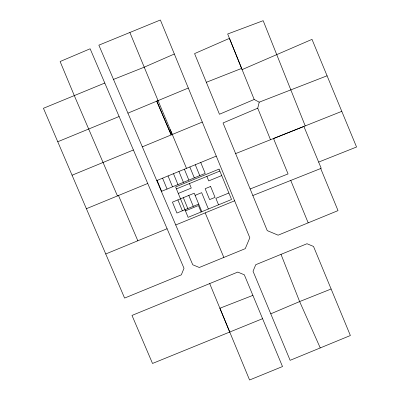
<?xml version="1.0" encoding="UTF-8"?>
<svg xmlns="http://www.w3.org/2000/svg" width="400" height="400" viewBox="0 0 400 400"><rect width="100%" height="100%" fill="white"/><g stroke="black" fill="none" stroke-linecap="round" stroke-linejoin="round"><path stroke-width="0.6" d="M270.505 139.725L257.73 108.19L259.22 102.175L327.09 75.785M174.345 54.01L144.06 67.255L113.495 79.415M186.505 168.335L158.06 100.625L156.765 101.17L169.23 130.32L170.34 129.85L172.295 134.47M254.195 99.47L219.455 114.25L194.57 53.61L229.45 38.36L254.195 99.47L259.22 102.175M257.73 108.19L223.04 122.97L267.25 230.625L278.115 235.175L338.025 210.615L320.705 168.525M270.785 313.82L299.635 301.565L331.12 289.005L350.375 335.525L290.135 360.32L253.04 271.235L255.75 264.705L306.985 243.73L313.515 246.44L331.12 289.005M127.92 113.14L192.755 264.775L199.305 267.485L245.26 248.655L249.81 237.77L160.37 20L98.86 45.17L127.92 113.14L188.32 88.04M142.34 146.845L202.3 122.075M104.795 83.045L43.45 108.285L124.595 298.08L181.32 274.84L184.01 268.29L90.14 48.775L60.115 61.525L74.3 95.605L117.455 195.935M57.755 141.75L119.105 116.51M72.06 175.22L133.41 149.975M86.39 208.71L147.74 183.465M156.74 180.57L216.275 156.105M176.42 188.91L219.865 171.055M178.28 193.425L191.28 188.085L189.425 183.565M221.725 175.575L208.72 180.915L206.865 176.4M195.12 195.345L201.66 192.66L208.38 209.01M198.715 204.09L176.915 213.045L172.435 202.145L194.235 193.19L201.84 211.695M185.445 210.865L198.445 205.525L201.11 211.995M228.89 193.015L215.885 198.355L218.545 204.83M175.735 224.97L234.635 200.79M105.74 253.98L167.085 228.74M262.585 318.675L152.52 363.455L131.995 315.425L237.77 272.08L244.32 274.795L282.5 366.545L249.575 380L209.7 283.585M235.625 153.605L341.795 111.35M250.14 188.98L288.06 173.92L273.52 138.545L303.9 126.435L321.22 168.315L252.825 195.535M318.655 162.09L356.55 147.01L312.005 39.375L242.105 69.61L227.68 34L263.175 20.685L305.22 125.915M206.35 82.29L241.635 68.41M252.9 295.37L219.905 308.235L229.73 332.04M320.255 347.925L299.635 301.565L281.015 254.36M169.23 130.32L171.21 134.915L156.765 101.17M118.49 195.51L137.84 240.785M158.06 100.625L129.875 32.49M205.195 212.88L223.84 257.425M290.75 180.45L308.19 222.85M200.73 162.49L205.21 173.39L161.61 191.305L157.135 180.405M195.28 164.73L199.76 175.63M189.83 166.97L194.31 177.87M184.38 169.21L188.86 180.11M178.93 171.45L183.41 182.35M188.785 195.43L193.265 206.33M173.48 173.69L177.96 184.59M183.335 197.67L187.815 208.565M168.035 175.93L172.51 186.83M177.885 199.905L182.365 210.805M162.585 178.17L167.06 189.065M219.065 169.1L175.615 186.95L188.105 217.34L231.55 199.49L219.065 169.1M210.585 186.47L205.135 188.71L209.615 199.61L215.065 197.37L210.585 186.47"/></g></svg>
